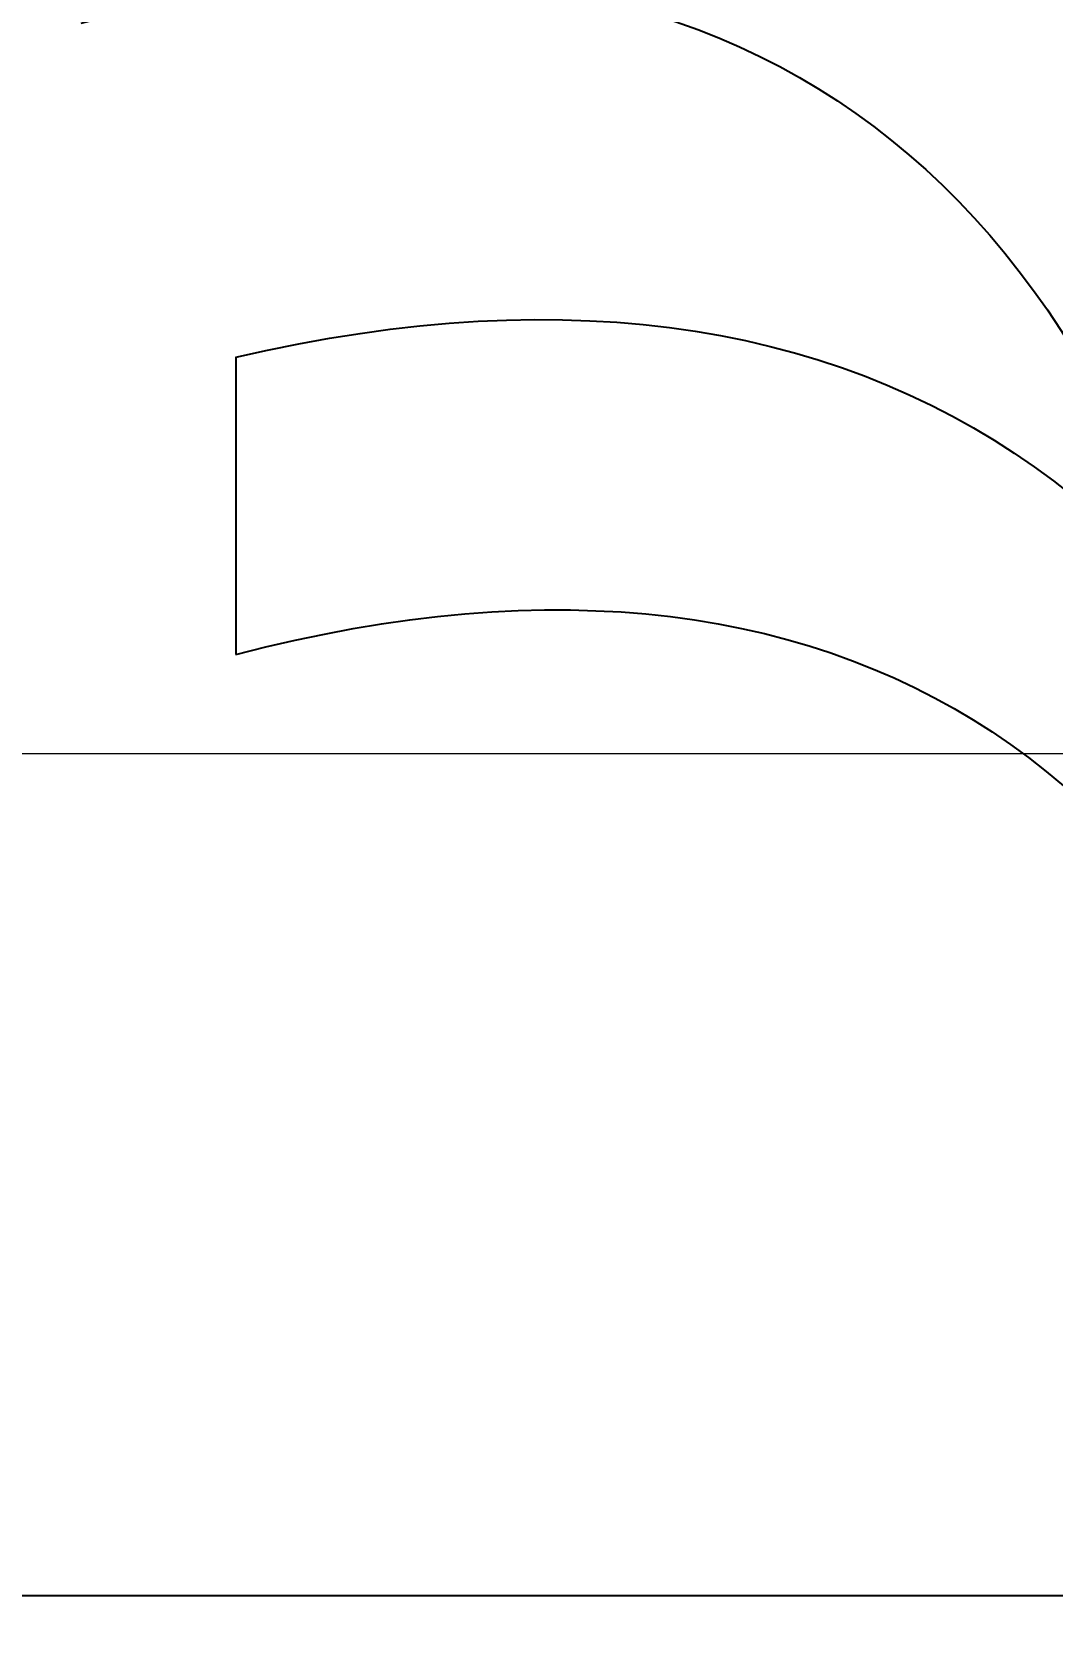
# Model space of a CAD drawing. Header units: millimetres. Extents: x -512 to 1189, y -10 to 841.
# Drawn here: x 7.063 to 7.971, y 18.963 to 20.392 of the extents above; entities that cross this region are included whole.
import ezdxf
from ezdxf.enums import TextEntityAlignment as Align

# ---------------------------------------------------------------- set-up
doc = ezdxf.new("R2010")
doc.units = ezdxf.units.MM
for name, color, linetype, lineweight in [('FRAME', 7, 'Continuous', 25), ('FRAME TEXT (THICK)', 7, 'Continuous', 35), ('gen - FRAME', 7, 'Continuous', 9), ('gen - FRAME TEXT', 7, 'Continuous', 25), ('gen - FRAME TEXT (THICK)', 7, 'Continuous', 25), ('gen - FRAME TEXT (THIN)', 7, 'Continuous', 9), ('PTEXT', 1, 'Continuous', 25)]:
    doc.layers.add(name, color=color, linetype=linetype, lineweight=lineweight)
doc.layers.add('PS', color=3, linetype='Continuous')
doc.styles.add('AWE FONT', font='awe-font.shx', dxfattribs={"width": 0.8})
doc.styles.add('ROMANS', font='ROMANS.shx', dxfattribs={"height": 3.5})

# ---------------------------------------------------------------- blocks, each defined once
blk = doc.blocks.new('SB-A0_990-5.2(block)')
at = {"layer": 'FRAME'}
blk.add_line((7.2442, 20.1029), (7.2442, 19.8382), dxfattribs=at)
at = {"layer": 'FRAME', "extrusion": (0, 0, -1)}
for centre, major_axis, ratio, start_param, end_param in [((5.5192, 15.9144), (2.3812, 4.1244), 0.377953, 5.94315, 7.466398), ((5.6166, 15.8582), (2.2687, 3.9296), 0.371901, 5.932018, 7.446069)]:
    blk.add_ellipse(centre, major_axis=major_axis, ratio=ratio, start_param=start_param, end_param=end_param, dxfattribs=at)
at = {"layer": 'FRAME', "style": 'ROMANS', "width": 0.8, "flags": 8}
for tag, p in [('SHEET NUMBER 1', (96.8298, 809.4767)), ('NUMBER OF SHEETS 1', (96.9163, 805.1023)), ('SHEET NUMBER 2', (1166.6506, 15.8147)), ('NUMBER OF SHEETS 2', (1166.6506, 10.4814))]:
    blk.add_attdef(tag, p, '', height=3.5, dxfattribs=at)
at = {"layer": 'FRAME', "style": 'AWE FONT', "width": 0.8}
for tag, p in [('USED ON 01 - PREFIX', (27.6439, 781.9769)), ('USED ON 01 - DRG NUMBER', (28.2535, 775.8987)), ('USED ON 02 - PREFIX', (27.6439, 766.9769)), ('USED ON 02 - DRG NUMBER', (28.2535, 760.8987)), ('USED ON 03 - PREFIX', (27.6439, 751.9769)), ('USED ON 03 - DRG NUMBER', (28.2535, 745.8987)), ('USED ON 04 - PREFIX', (27.6439, 736.9769)), ('USED ON 04 - DRG NUMBER', (28.2535, 730.8987)), ('USED ON 05 - PREFIX', (27.6439, 721.9769)), ('USED ON 05 - DRG NUMBER', (28.2535, 715.8987)), ('USED ON 06 - PREFIX', (27.6439, 706.9769)), ('USED ON 06 - DRG NUMBER', (28.2535, 700.8987)), ('USED ON 07 - PREFIX', (27.6439, 691.9769)), ('USED ON 07 - DRG NUMBER', (28.2535, 685.8987)), ('USED ON 08 - PREFIX', (27.6439, 676.9769)), ('USED ON 08 - DRG NUMBER', (28.2535, 670.8987)), ('USED ON 09 - PREFIX', (27.6439, 661.9769)), ('USED ON 09 - DRG NUMBER', (28.2535, 655.8987)), ('USED ON 10 - PREFIX', (28.9773, 646.9769)), ('USED ON 10 - DRG NUMBER', (29.5869, 640.8987)), ('USED ON 11 - PREFIX', (28.9773, 631.9769)), ('USED ON 11 - DRG NUMBER', (29.5869, 625.8987)), ('USED ON 12 - PREFIX', (28.9773, 616.9769)), ('USED ON 12 - DRG NUMBER', (29.5869, 610.8987)), ('USED ON 13 - PREFIX', (28.9773, 601.9769)), ('USED ON 13 - DRG NUMBER', (29.5869, 595.8987)), ('USED ON 14 - PREFIX', (27.6439, 586.9769)), ('USED ON 14 - DRG NUMBER', (28.2535, 580.8987)), ('USED ON 15 - PREFIX', (27.6439, 571.9769)), ('USED ON 15 - DRG NUMBER', (28.2535, 565.8987)), ('USED ON 16 - PREFIX', (28.9773, 556.9769)), ('USED ON 16 - DRG NUMBER', (29.5869, 550.8987)), ('USED ON 17 - PREFIX', (28.9773, 541.9769)), ('USED ON 17 - DRG NUMBER', (29.5869, 535.8987)), ('USED ON 18 - PREFIX', (28.9773, 526.9769)), ('USED ON 18 - DRG NUMBER', (29.5869, 520.8987)), ('USED ON 19 - PREFIX', (28.9773, 511.9769)), ('USED ON 19 - DRG NUMBER', (29.5869, 505.8987)), ('USED ON 20 - PREFIX', (28.9773, 496.9769)), ('USED ON 20 - DRG NUMBER', (29.5869, 490.8987)), ('USED ON 21 - PREFIX', (28.9773, 481.9769)), ('USED ON 21 - DRG NUMBER', (29.5869, 475.8987)), ('USED ON 22 - PREFIX', (28.9773, 466.9769)), ('USED ON 22 - DRG NUMBER', (29.5869, 460.8987)), ('USED ON 23 - PREFIX', (28.9773, 451.9769)), ('USED ON 23 - DRG NUMBER', (29.5869, 445.8987)), ('USED ON 24 - PREFIX', (30.3773, 436.9769)), ('USED ON 24 - DRG NUMBER', (30.9869, 430.8987)), ('USED ON 25 - PREFIX', (30.3773, 421.9769)), ('USED ON 25 - DRG NUMBER', (30.9869, 415.8987)), ('USED ON 26 - PREFIX', (30.3773, 406.9769)), ('USED ON 26 - DRG NUMBER', (30.9869, 400.8987)), ('USED ON 27 - PREFIX', (30.3773, 391.9769)), ('USED ON 27 - DRG NUMBER', (30.9869, 385.8987)), ('USED ON 28 - PREFIX', (30.3773, 376.9769)), ('USED ON 28 - DRG NUMBER', (30.9869, 370.8987)), ('USED ON 29 - PREFIX', (30.3773, 361.9769)), ('USED ON 29 - DRG NUMBER', (30.9869, 355.8987)), ('USED ON 30 - PREFIX', (30.3773, 346.9769)), ('USED ON 30 - DRG NUMBER', (30.9869, 340.8987)), ('USED ON 31 - PREFIX', (30.3773, 331.9769)), ('USED ON 31 - DRG NUMBER', (30.9869, 325.8987)), ('USED ON 32 - PREFIX', (30.3773, 316.9769)), ('USED ON 32 - DRG NUMBER', (30.9869, 310.8987))]:
    blk.add_attdef(tag, text='', height=3.5, dxfattribs=at).set_placement(p, align=Align.CENTER)
at = {"layer": 'FRAME', "style": 'ROMANS', "flags": 8}
blk.add_attdef('COPYRIGHT YEAR', (16.5, 239.1218), '', height=2.5, rotation=90, dxfattribs=at)
at = {"layer": 'FRAME', "style": 'ROMANS', "width": 0.8, "flags": 8}
blk.add_attdef('DRAWING OFFICE REF', text='', height=3.5, rotation=90, dxfattribs=at).set_placement((36.2766, 151.9795), align=Align.CENTER)
for tag, p in [('TEMPORY CAD REF', (7.4352, 88.8489)), ('CERTIFIED', (18.258, 38.5336)), ('CHECKED', (29.5206, 38.5305)), ('DRAWN', (40.498, 38.5295))]:
    blk.add_attdef(tag, p, '', height=3.5, rotation=90, dxfattribs=at)
at = {"layer": 'FRAME', "style": 'ROMANS', "flags": 8}
blk.add_attdef('DRAWING OFFICE ID', (22.9751, 119.1973), '', height=3.5, dxfattribs=at)
for tag, p in [('DRAWING OFFICE LOCATION', (27.0386, 113.0339)), ('ESTABLISHMENT (A OR B)', (31.6167, 106.3635))]:
    blk.add_attdef(tag, text='', height=3.5, dxfattribs=at).set_placement(p, align=Align.CENTER)
at = {"layer": 'FRAME', "flags": 8}
for tag, style, width, p in [('ISSUE 7', 'ROMANS', 0.7, (746.5869, 62.2317)), ('CHANGE NO 7', 'ROMANS', 0.7, (703.5472, 62.1246)), ('DATE 7', 'ROMANS', 0.7, (765.0237, 62.1246)), ('SUB-CONTRACTOR', 'ROMANS', 0.8, (970.7591, 56.6008)), ('ISSUE 6', 'ROMANS', 0.7, (746.5869, 54.8067)), ('CHANGE NO 6', 'ROMANS', 0.7, (703.5472, 54.6996)), ('DATE 6', 'ROMANS', 0.7, (765.0237, 54.6996)), ('MATERIAL', 'ROMANS', 0.8, (819.0145, 49.8087)), ('TOLERANCE', 'AWE FONT', 0.8, (887.2483, 49.6689)), ('ISSUE 5', 'ROMANS', 0.7, (746.5869, 47.3817)), ('CHANGE NO 5', 'ROMANS', 0.7, (703.5472, 47.2746)), ('DATE 5', 'ROMANS', 0.7, (765.0237, 47.2746)), ('RESPONSIBLE AUTHORITY', 'ROMANS', 0.8, (970.7591, 41.8508)), ('ISSUE 4', 'ROMANS', 0.7, (746.5869, 39.9568)), ('CHANGE NO 4', 'ROMANS', 0.7, (703.5472, 39.8496)), ('DATE 4', 'ROMANS', 0.7, (765.0237, 39.8496)), ('ISSUE 3', 'ROMANS', 0.7, (746.5869, 32.5318)), ('CHANGE NO 3', 'ROMANS', 0.7, (703.5472, 32.4246)), ('DATE 3', 'ROMANS', 0.7, (765.0237, 32.4246)), ('DIMS IN', 'ROMANS', 0.8, (873.5258, 26.1731)), ('SCALE', 'ROMANS', 0.8, (908.9153, 26.1632)), ('ISSUE 2', 'ROMANS', 0.7, (746.5869, 25.1068)), ('CHANGE NO 2', 'ROMANS', 0.7, (703.5472, 24.9996)), ('DATE 2', 'ROMANS', 0.7, (765.0237, 24.9996)), ('PROTECTIVE FINISH', 'ROMANS', 0.8, (818.5018, 20.7147)), ('ISSUE 1', 'ROMANS', 0.7, (746.5869, 17.6818)), ('CHANGE NO 1', 'ROMANS', 0.7, (703.5472, 17.5746)), ('DATE 1', 'ROMANS', 0.7, (765.0237, 17.5746)), ('SURFACE TEXTURE', 'ROMANS', 0.8, (892.7971, 11.4858))]:
    blk.add_attdef(tag, text='', height=3.5, dxfattribs=dict(at, style=style, width=width)).set_placement(p, align=Align.CENTER)
at = {"layer": 'FRAME', "style": 'ROMANS', "width": 0.7, "flags": 8}
blk.add_attdef('CAD REF', text='', height=3.5, dxfattribs=at).set_placement((1173.7024, 60.3418), align=Align.RIGHT)
at = {"layer": 'FRAME TEXT (THICK)', "style": 'ROMANS', "width": 0.8, "flags": 8}
for tag, p in [('PROTECTIVE MARKING 1', (71.8369, 818.1855)), ('DRAWING NUMBER 1', (56.8706, 806.2133)), ('TITLE 1', (1127.6971, 42.9427)), ('TITLE 2', (1128.4101, 38.9427)), ('TITLE 3', (1128.4101, 35.4427)), ('PROTECTIVE MARKING 2', (1139.8556, 23.9074)), ('DRAWING NUMBER 2', (1126.2993, 12.124))]:
    blk.add_attdef(tag, text='', height=5, dxfattribs=at).set_placement(p, align=Align.CENTER)
at = {"layer": 'FRAME TEXT (THICK)', "style": 'ROMANS', "width": 0.7, "flags": 8}
for tag, p in [('SERVICE CODE(S) 1', (1030.0731, 64.2483)), ('BUILDING(S) COVERED 1', (1065.1211, 64.2483)), ('SERVICE CODE(S) 2', (1030.4231, 56.8618)), ('BUILDING(S) COVERED 2', (1065.4711, 56.8618)), ('SERVICE CODE(S) 3', (1030.4231, 49.4752)), ('BUILDING(S) COVERED 3', (1065.4711, 49.4752)), ('SERVICE CODE(S) 4', (1030.4814, 42.0886)), ('BUILDING(S) COVERED 4', (1065.5294, 42.0886)), ('SERVICE CODE(S) 5', (1030.4231, 34.702)), ('BUILDING(S) COVERED 5', (1065.4711, 34.702)), ('SERVICE CODE(S) 6', (1030.4231, 27.3154)), ('BUILDING(S) COVERED 6', (1065.4711, 27.3154)), ('SERVICE CODE(S) 7', (1030.4231, 19.9288)), ('BUILDING(S) COVERED 7', (1065.4711, 19.9288)), ('SERVICE CODE(S) 8', (1030.4231, 12.5423)), ('BUILDING(S) COVERED 8', (1065.4711, 12.5423))]:
    blk.add_attdef(tag, text='', height=3.5, dxfattribs=at).set_placement(p, align=Align.MIDDLE_CENTER)
blk = doc.blocks.new('SB-A1_991-5.2(block)')
at = {"layer": 'FRAME', "extrusion": (0, 0, -1)}
for centre, major_axis, ratio, start_param, end_param in [((5.3815, 16.4762), (2.3812, 4.1244), 0.377953, 5.94315, 7.466398), ((5.4789, 16.42), (2.2687, 3.9296), 0.371901, 5.932018, 7.446069)]:
    blk.add_ellipse(centre, major_axis=major_axis, ratio=ratio, start_param=start_param, end_param=end_param, dxfattribs=at)
at = {"layer": 'FRAME', "style": 'ROMANS', "width": 0.8, "flags": 8}
for tag, p in [('SHEET NUMBER 1', (93.4487, 565.5147)), ('NUMBER OF SHEETS 1', (93.2046, 560.6001)), ('SHEET NUMBER 2', (817.6061, 16.9757)), ('NUMBER OF SHEETS 2', (817.6061, 10.9591))]:
    blk.add_attdef(tag, p, '', height=3.5, dxfattribs=at)
at = {"layer": 'FRAME', "style": 'AWE FONT', "width": 0.8}
for tag, p in [('USED ON 01 - PREFIX', (24.1564, 539.7104)), ('USED ON 01 - DRG NUMBER', (24.766, 533.6321)), ('USED ON 02 - PREFIX', (24.1564, 524.7104)), ('USED ON 02 - DRG NUMBER', (24.766, 518.6321)), ('USED ON 03 - PREFIX', (24.1564, 509.7104)), ('USED ON 03 - DRG NUMBER', (24.766, 503.6321)), ('USED ON 04 - PREFIX', (24.1564, 494.7104)), ('USED ON 04 - DRG NUMBER', (24.766, 488.6321)), ('USED ON 05 - PREFIX', (24.1564, 479.7104)), ('USED ON 05 - DRG NUMBER', (24.766, 473.6321)), ('USED ON 06 - PREFIX', (24.1564, 464.7104)), ('USED ON 06 - DRG NUMBER', (24.766, 458.6321)), ('USED ON 07 - PREFIX', (24.1564, 449.7104)), ('USED ON 07 - DRG NUMBER', (24.766, 443.6321)), ('USED ON 08 - PREFIX', (24.1564, 434.7104)), ('USED ON 08 - DRG NUMBER', (24.766, 428.6321)), ('USED ON 09 - PREFIX', (24.1564, 419.7104)), ('USED ON 09 - DRG NUMBER', (24.766, 413.6321)), ('USED ON 10 - PREFIX', (25.4897, 404.7104)), ('USED ON 10 - DRG NUMBER', (26.0993, 398.6321)), ('USED ON 11 - PREFIX', (25.4897, 389.7104)), ('USED ON 11 - DRG NUMBER', (26.0993, 383.6321)), ('USED ON 12 - PREFIX', (25.4897, 374.7104)), ('USED ON 12 - DRG NUMBER', (26.0993, 368.6321)), ('USED ON 13 - PREFIX', (25.4897, 359.7104)), ('USED ON 13 - DRG NUMBER', (26.0993, 353.6321)), ('USED ON 14 - PREFIX', (24.1564, 344.7104)), ('USED ON 14 - DRG NUMBER', (24.766, 338.6321)), ('USED ON 15 - PREFIX', (24.1564, 329.7104)), ('USED ON 15 - DRG NUMBER', (24.766, 323.6321)), ('USED ON 16 - PREFIX', (25.4897, 314.7104)), ('USED ON 16 - DRG NUMBER', (26.0993, 308.6321)), ('USED ON 17 - PREFIX', (25.4897, 299.7104)), ('USED ON 17 - DRG NUMBER', (26.0993, 293.6321)), ('USED ON 18 - PREFIX', (25.4897, 284.7104)), ('USED ON 18 - DRG NUMBER', (26.0993, 278.6321))]:
    blk.add_attdef(tag, text='', height=3.5, dxfattribs=at).set_placement(p, align=Align.CENTER)
at = {"layer": 'FRAME', "style": 'ROMANS', "flags": 8}
blk.add_attdef('COPYRIGHT YEAR', (14.7745, 220.3955), '', height=2.5, rotation=90, dxfattribs=at)
at = {"layer": 'FRAME', "style": 'ROMANS', "width": 0.8, "flags": 8}
blk.add_attdef('DRAWING OFFICE REF', text='', height=3.5, rotation=90, dxfattribs=at).set_placement((31.7479, 138.0085), align=Align.CENTER)
for tag, p, height in [('TEMPORY CAD REF', (7.221, 91.0393), 3), ('CERTIFIED', (17.0564, 35.2959), 3.5), ('CHECKED', (26.6381, 35.2928), 3.5), ('DRAWN', (35.6944, 35.2918), 3.5)]:
    blk.add_attdef(tag, p, '', height=height, rotation=90, dxfattribs=at)
at = {"layer": 'FRAME', "style": 'ROMANS', "flags": 8}
blk.add_attdef('DRAWING OFFICE ID', (25.1176, 108.1012), '', height=3.5, dxfattribs=at)
for tag, p in [('DRAWING OFFICE LOCATION', (24.1561, 100.9105)), ('ESTABLISHMENT (A OR B)', (28.7342, 94.0007))]:
    blk.add_attdef(tag, text='', height=3.5, dxfattribs=at).set_placement(p, align=Align.CENTER)
at = {"layer": 'FRAME', "flags": 8}
for tag, style, width, p in [('ISSUE 7', 'ROMANS', 0.8, (421.5527, 62.8255)), ('CHANGE NO 7', 'ROMANS', 0.7, (378.3725, 62.7184)), ('DATE 7', 'ROMANS', 0.7, (440.5747, 62.7184)), ('SUB-CONTRACTOR', 'ROMANS', 0.8, (627.4327, 57.1914)), ('ISSUE 6', 'ROMANS', 0.8, (421.6955, 55.2529)), ('CHANGE NO 6', 'ROMANS', 0.7, (378.5153, 55.1457)), ('DATE 6', 'ROMANS', 0.7, (440.7175, 55.1457)), ('MATERIAL', 'ROMANS', 0.8, (484.4311, 50.3856)), ('TOLERANCE', 'AWE FONT', 0.8, (550.525, 50.2459)), ('ISSUE 5', 'ROMANS', 0.8, (421.9811, 47.9655)), ('CHANGE NO 5', 'ROMANS', 0.7, (378.8009, 47.8584)), ('DATE 5', 'ROMANS', 0.7, (441.0031, 47.8584)), ('RESPONSIBLE AUTHORITY', 'ROMANS', 0.8, (627.4327, 43.5164)), ('ISSUE 4', 'ROMANS', 0.8, (422.1239, 40.6722)), ('CHANGE NO 4', 'ROMANS', 0.7, (378.9436, 40.565)), ('DATE 4', 'ROMANS', 0.7, (441.1459, 40.565)), ('ISSUE 3', 'ROMANS', 0.8, (421.5527, 32.9649)), ('CHANGE NO 3', 'ROMANS', 0.7, (378.3725, 32.8577)), ('DATE 3', 'ROMANS', 0.7, (440.5747, 32.8577)), ('SCALE', 'ROMANS', 0.8, (565.8982, 27.7118)), ('DIMS IN', 'ROMANS', 0.8, (532.4224, 27.5919)), ('ISSUE 2', 'ROMANS', 0.8, (421.5527, 25.8202)), ('CHANGE NO 2', 'ROMANS', 0.7, (378.3725, 25.7131)), ('DATE 2', 'ROMANS', 0.7, (440.5747, 25.7131)), ('PROTECTIVE FINISH', 'ROMANS', 0.8, (487.1905, 21.723)), ('ISSUE 1', 'ROMANS', 0.8, (421.0627, 18.2273)), ('CHANGE NO 1', 'ROMANS', 0.7, (378.3725, 17.9977)), ('DATE 1', 'ROMANS', 0.7, (440.5747, 17.9977)), ('SURFACE TEXTURE', 'ROMANS', 0.8, (551.8763, 12.0361))]:
    blk.add_attdef(tag, text='', height=3.5, dxfattribs=dict(at, style=style, width=width)).set_placement(p, align=Align.CENTER)
at = {"layer": 'FRAME', "style": 'ROMANS', "width": 0.65, "flags": 8}
blk.add_attdef('CAD REF', text='', height=3.5, dxfattribs=at).set_placement((823.8051, 60.7078), align=Align.RIGHT)
at = {"layer": 'FRAME TEXT (THICK)', "style": 'ROMANS', "flags": 8}
for tag, width, p in [('PROTECTIVE MARKING 1', 0.75, (70.5282, 574.0164)), ('DRAWING NUMBER 1', 0.8, (55.4938, 561.9527)), ('TITLE 1', 0.7, (779.8904, 43.6582)), ('TITLE 2', 0.7, (780.6377, 40.7182)), ('TITLE 3', 0.7, (780.6377, 36.3449)), ('PROTECTIVE MARKING 2', 0.8, (791.2758, 24.8562)), ('DRAWING NUMBER 2', 0.8, (777.7844, 12.7261))]:
    blk.add_attdef(tag, text='', height=5, dxfattribs=dict(at, width=width)).set_placement(p, align=Align.CENTER)
at = {"layer": 'FRAME TEXT (THICK)', "style": 'ROMANS', "width": 0.65, "flags": 8}
for tag, p in [('SERVICE CODE(S) 1', (686.5353, 64.515)), ('BUILDING(S) COVERED 1', (720.2851, 64.515)), ('SERVICE CODE(S) 2', (686.8853, 57.14)), ('BUILDING(S) COVERED 2', (720.6351, 57.14)), ('SERVICE CODE(S) 3', (686.8853, 49.765)), ('BUILDING(S) COVERED 3', (720.6351, 49.765)), ('SERVICE CODE(S) 4', (686.9437, 42.39)), ('BUILDING(S) COVERED 4', (720.6934, 42.39)), ('SERVICE CODE(S) 5', (686.8853, 35.015)), ('BUILDING(S) COVERED 5', (720.6351, 35.015)), ('SERVICE CODE(S) 6', (686.8853, 27.64)), ('BUILDING(S) COVERED 6', (720.6351, 27.64)), ('SERVICE CODE(S) 7', (686.8853, 20.265)), ('BUILDING(S) COVERED 7', (720.6351, 20.265)), ('SERVICE CODE(S) 8', (686.8853, 12.89)), ('BUILDING(S) COVERED 8', (720.6351, 12.89))]:
    blk.add_attdef(tag, text='', height=3.5, dxfattribs=at).set_placement(p, align=Align.MIDDLE_CENTER)
blk = doc.blocks.new('SB-A2_992-5.2(block)')
at = {"layer": 'FRAME', "linetype": 'Continuous', "extrusion": (0, 0, -1)}
for centre, major_axis, ratio, start_param, end_param in [((4.2855, 16.0431), (2.1431, 3.712), 0.377953, -0.340035, 1.183212), ((4.3732, 15.9925), (2.0419, 3.5366), 0.371901, -0.351168, 1.162884)]:
    blk.add_ellipse(centre, major_axis=major_axis, ratio=ratio, start_param=start_param, end_param=end_param, dxfattribs=at)
at = {"layer": 'FRAME', "style": 'ROMANS', "flags": 8}
for tag, p in [('SHEET NUMBER 1', (92.3379, 396.4545)), ('NUMBER OF SHEETS 1', (92.3379, 389.9545)), ('DRAWING OFFICE ID', (51.0781, 23.8254))]:
    blk.add_attdef(tag, p, '', height=3.5, dxfattribs=at)
at = {"layer": 'FRAME', "style": 'AWE FONT', "width": 0.8}
for tag, p in [('USED ON 01 - PREFIX', (22.4947, 375.0021)), ('USED ON 01 - DRG NUMBER', (23.1043, 369.9758)), ('USED ON 02 - PREFIX', (22.4947, 362.0021)), ('USED ON 02 - DRG NUMBER', (23.1043, 356.9758)), ('USED ON 03 - PREFIX', (22.4947, 349.0021)), ('USED ON 03 - DRG NUMBER', (23.1043, 343.9758)), ('USED ON 04 - PREFIX', (22.4947, 336.0021)), ('USED ON 04 - DRG NUMBER', (23.1043, 330.9758)), ('USED ON 05 - PREFIX', (22.4947, 323.0021)), ('USED ON 05 - DRG NUMBER', (23.1043, 317.9758)), ('USED ON 06 - PREFIX', (22.4947, 310.0021)), ('USED ON 06 - DRG NUMBER', (23.1043, 304.9758)), ('USED ON 07 - PREFIX', (22.4947, 297.0021)), ('USED ON 07 - DRG NUMBER', (23.1043, 291.9758)), ('USED ON 08 - PREFIX', (22.4947, 284.0021)), ('USED ON 08 - DRG NUMBER', (23.1043, 278.9758)), ('USED ON 09 - PREFIX', (22.4947, 271.0021)), ('USED ON 09 - DRG NUMBER', (23.1043, 265.9758)), ('USED ON 10 - PREFIX', (23.828, 258.0021)), ('USED ON 10 - DRG NUMBER', (24.4376, 252.9758)), ('USED ON 11 - PREFIX', (23.828, 245.0021)), ('USED ON 11 - DRG NUMBER', (24.4376, 239.9758)), ('USED ON 12 - PREFIX', (23.828, 232.0021)), ('USED ON 12 - DRG NUMBER', (24.4376, 226.9758)), ('USED ON 13 - PREFIX', (23.828, 219.0021)), ('USED ON 13 - DRG NUMBER', (24.4376, 213.9758))]:
    blk.add_attdef(tag, text='', height=3.5, dxfattribs=at).set_placement(p, align=Align.CENTER)
at = {"layer": 'FRAME', "style": 'ROMANS', "flags": 8}
blk.add_attdef('COPYRIGHT YEAR', (12.9582, 146.6107), '', height=2, rotation=90, dxfattribs=at)
at = {"layer": 'FRAME', "style": 'ROMANS', "width": 0.8, "flags": 8}
for tag, p, height in [('TEMPORY CAD REF', (6.5483, 99.781), 3), ('CERTIFIED', (15.4708, 37.6697), 3.5), ('CHECKED', (23.7112, 37.6666), 3.5), ('DRAWN', (32.0453, 37.6655), 3.5)]:
    blk.add_attdef(tag, p, '', height=height, rotation=90, dxfattribs=at)
at = {"layer": 'FRAME', "style": 'ROMANS', "flags": 8}
for tag, width, p in [('CHANGE NO 7', 0.7, (106.1094, 59.9652)), ('ISSUE 7', 0.8, (160.1021, 59.8652)), ('DATE 7', 0.6, (180.4085, 59.7581)), ('SUB-CONTRACTOR', 0.8, (385.4478, 53.6057)), ('CHANGE NO 6', 0.7, (106.1094, 52.9652)), ('ISSUE 6', 0.8, (160.1021, 52.8652)), ('DATE 6', 0.6, (180.4085, 52.7581)), ('TOLERANCE', 0.8, (300.7646, 49.4297)), ('MATERIAL', 0.8, (228.0324, 48.2392)), ('DRAWING OFFICE REF', 0.8, (49.8922, 46.3357)), ('CHANGE NO 5', 0.7, (106.1094, 45.9652)), ('ISSUE 5', 0.8, (160.1021, 45.8652)), ('DATE 5', 0.6, (180.4085, 45.7581)), ('RESPONSIBLE AUTHORITY', 0.8, (385.4478, 40.6057)), ('CHANGE NO 4', 0.7, (106.1094, 38.9652)), ('ISSUE 4', 0.8, (160.1021, 38.8652)), ('DATE 4', 0.6, (180.4085, 38.7581)), ('CHANGE NO 3', 0.7, (106.1094, 31.9652)), ('ISSUE 3', 0.8, (160.1021, 31.8652)), ('DATE 3', 0.6, (180.4085, 31.7581)), ('SCALE', 0.8, (325.4229, 27.3481)), ('DIMS IN', 0.8, (282.5967, 26.9969)), ('CHANGE NO 2', 0.7, (106.1094, 24.9652)), ('ISSUE 2', 0.8, (160.1021, 24.8652)), ('DATE 2', 0.6, (180.4085, 24.7581)), ('PROTECTIVE FINISH', 0.8, (231.7793, 19.4599)), ('CHANGE NO 1', 0.7, (105.4804, 17.9652)), ('ISSUE 1', 0.8, (159.4731, 17.8652)), ('DATE 1', 0.6, (179.7794, 17.7581)), ('SURFACE TEXTURE', 0.8, (313.4422, 11.6634))]:
    blk.add_attdef(tag, text='', height=3.5, dxfattribs=dict(at, width=width)).set_placement(p, align=Align.CENTER)
at = {"layer": 'FRAME', "style": 'ROMANS', "width": 0.65, "flags": 8}
blk.add_attdef('CAD REF', text='', height=3.5, dxfattribs=at).set_placement((584.3365, 57.3106), align=Align.RIGHT)
at = {"layer": 'FRAME', "style": 'ROMANS', "flags": 8}
for tag, p in [('DRAWING OFFICE LOCATION', (46.663, 17.8782)), ('ESTABLISHMENT (A OR B)', (54.4571, 12.4965))]:
    blk.add_attdef(tag, text='', height=3.5, dxfattribs=at).set_placement(p, align=Align.CENTER)
at = {"layer": 'FRAME', "style": 'ROMANS', "width": 0.8, "flags": 8}
for tag, p in [('SHEET NUMBER 2', (578.7572, 16.1809)), ('NUMBER OF SHEETS 2', (578.8985, 10.8694))]:
    blk.add_attdef(tag, p, '', height=3.5, dxfattribs=at)
at = {"layer": 'FRAME TEXT (THICK)', "style": 'ROMANS', "flags": 8}
for tag, height, width, p in [('PROTECTIVE MARKING 1', 5, 0.75, (67.7532, 406.3007)), ('SERVICE CODE(S) 1', 3.5, 0.8, (441.5993, 61.4807)), ('BUILDING(S) COVERED 1', 3.5, 0.7, (481.8959, 61.4807)), ('SERVICE CODE(S) 2', 3.5, 0.8, (441.9993, 54.4807)), ('BUILDING(S) COVERED 2', 3.5, 0.7, (482.2459, 54.4807)), ('SERVICE CODE(S) 3', 3.5, 0.8, (441.9993, 47.4807)), ('BUILDING(S) COVERED 3', 3.5, 0.7, (482.2459, 47.4807)), ('SERVICE CODE(S) 4', 3.5, 0.8, (442.066, 40.4807)), ('BUILDING(S) COVERED 4', 3.5, 0.7, (482.3042, 40.4807)), ('SERVICE CODE(S) 5', 3.5, 0.8, (441.9993, 33.4807)), ('BUILDING(S) COVERED 5', 3.5, 0.7, (482.2459, 33.4807)), ('SERVICE CODE(S) 6', 3.5, 0.8, (441.9993, 26.4807)), ('BUILDING(S) COVERED 6', 3.5, 0.7, (481.8959, 26.4807)), ('SERVICE CODE(S) 7', 3.5, 0.8, (441.9993, 19.4807)), ('BUILDING(S) COVERED 7', 3.5, 0.7, (482.2459, 19.4807)), ('SERVICE CODE(S) 8', 3.5, 0.8, (441.9993, 12.4807)), ('BUILDING(S) COVERED 8', 3.5, 0.7, (482.2459, 12.4807))]:
    blk.add_attdef(tag, text='', height=height, dxfattribs=dict(at, width=width)).set_placement(p, align=Align.MIDDLE_CENTER)
for tag, width, p in [('DRAWING NUMBER 1', 0.8, (53.1331, 391.8839)), ('TITLE 1', 0.7, (542.8656, 41.5784)), ('TITLE 2', 0.7, (543.5857, 37.5784)), ('TITLE 3', 0.7, (543.5857, 34.4033)), ('PROTECTIVE MARKING 2', 0.75, (556.0306, 24.7049)), ('DRAWING NUMBER 2', 0.8, (542.8931, 12.8479))]:
    blk.add_attdef(tag, text='', height=5, dxfattribs=dict(at, width=width)).set_placement(p, align=Align.CENTER)
blk = doc.blocks.new('Border A4')
at = {"layer": 'PS', "color": 3, "linetype": 'Continuous'}
blk.add_line((62.5, 19), (32.5, 19), dxfattribs=at)
at = {"layer": 'PTEXT', "color": 141, "style": 'ROMANS', "width": 0.8, "flags": 8}
for tag, p in [('U/L_CLASS', (77.5, 275)), ('L/R_CLASS', (152.5, 35))]:
    blk.add_attdef(tag, text='', height=5, dxfattribs=at).set_placement(p, align=Align.CENTER)
at = {"layer": 'PTEXT', "color": 7, "style": 'ROMANS', "width": 0.8, "flags": 8}
blk.add_attdef('COPY_DATE', (36, 178), '', height=2.5, rotation=90, dxfattribs=at)
at = {"layer": 'PTEXT', "color": 7, "style": 'ROMANS', "flags": 8}
for tag, p, width in [('DO_NO', (40.2806, 109.2653), 0.8), ('CHANGE_NO9', (35, 59.2501), 0.8), ('DATE9', (80, 59.2501), 0.65), ('CHANGE_NO8', (35, 55.0001), 0.8), ('DATE8', (80, 55.0001), 0.65), ('CHANGE_NO7', (35, 50.7501), 0.8), ('DATE7', (80, 50.7501), 0.65), ('CHANGE_NO6', (35, 46.5001), 0.8), ('DATE6', (80, 46.5001), 0.65), ('CHANGE_NO5', (35, 42.2501), 0.8), ('DATE5', (80, 42.2501), 0.65), ('CHANGE_NO4', (35, 38.0001), 0.8), ('DATE4', (80, 38.0001), 0.65), ('CHANGE_NO3', (35, 33.7501), 0.8), ('DATE3', (80, 33.7501), 0.65), ('CHANGE_NO2', (35, 29.5001), 0.8), ('DATE2', (80, 29.5001), 0.65), ('CHANGE_NO1', (35, 25.2501), 0.8), ('DATE1', (80, 25.2501), 0.65)]:
    blk.add_attdef(tag, p, '', height=2.5, dxfattribs=dict(at, width=width))
at = {"layer": 'PTEXT', "color": 7, "style": 'ROMANS', "width": 0.8, "flags": 8}
for tag, p in [('BLDG', (40.9354, 105.6691)), ('EST', (46.843, 101.5795)), ('DRAWN', (41.9615, 91.7824)), ('DIMS_IN', (214.5021, 85.0413)), ('SCALE', (199.7602, 84.9887)), ('CHECKED', (41.9615, 81.7618)), ('DRG_INV', (205, 72.25)), ('CERTIFIED', (41.9615, 68.5063)), ('ISSUE9', (70, 59.25)), ('ISSUE8', (70, 55)), ('ISSUE7', (70, 50.75)), ('ISSUE6', (70, 46.5)), ('ISSUE5', (70, 42.25)), ('L/R_SHTNO', (218.1191, 40.848)), ('ISSUE4', (70, 38)), ('L/R_NOSHT', (218.75, 35.25)), ('ISSUE3', (70, 33.75)), ('ISSUE2', (70, 29.5)), ('ISSUE1', (70, 25.25))]:
    blk.add_attdef(tag, text='', height=2.5, dxfattribs=at).set_placement(p, align=Align.CENTER)
at = {"layer": 'PTEXT', "color": 3, "style": 'ROMANS', "width": 0.8, "flags": 8}
for tag, p in [('TITLE_1', (142.5, 72.5)), ('TITLE_2', (142.5, 70)), ('TITLE_3', (142.5, 67.5))]:
    blk.add_attdef(tag, text='', height=3.5, dxfattribs=at).set_placement(p, align=Align.CENTER)
at = {"layer": 'PTEXT', "color": 7, "style": 'ROMANS', "width": 0.8, "flags": 8}
for tag, p in [('PATH_NAME', (221.25, 59.25)), ('DRAW_NAME', (221.25, 55.5))]:
    blk.add_attdef(tag, text='', height=2.5, dxfattribs=at).set_placement(p, align=Align.RIGHT)
at = {"layer": 'PTEXT', "color": 141, "style": 'ROMANS', "width": 0.8, "flags": 8}
blk.add_attdef('L/R_HR', (179.8, 25.14), '', height=5, dxfattribs=at)
blk = doc.blocks.new('HR-IL_806-7.1(block)')
at = {"layer": 'gen - FRAME', "linetype": 'Continuous'}
blk.add_line((2.5, 19.75), (67.3812, 19.75), dxfattribs=at)
at = {"layer": 'gen - FRAME TEXT (THICK)', "style": 'ROMANS', "width": 0.8, "flags": 8}
for tag, p in [('PROTECTIVE MARKING 1', (100.0991, 286.8768)), ('TITLE 1', (156.5417, 62.031)), ('TITLE 2', (157, 59)), ('TITLE 3', (157, 55)), ('PROTECTIVE MARKING 2', (132, 22.5)), ('DRAWING NUMBER 1', (128.8706, 12.9779))]:
    blk.add_attdef(tag, text='', height=5, dxfattribs=at).set_placement(p, align=Align.CENTER)
at = {"layer": 'gen - FRAME TEXT (THIN)', "style": 'ROMANS', "width": 0.8, "flags": 8}
blk.add_attdef('COPYRIGHT YEAR', text='', height=2.5, rotation=90, dxfattribs=at).set_placement((6.0762, 164.0332), align=Align.CENTER)
for tag, p in [('DRAWING OFFICE ID', (10.7251, 87.9099)), ('DRAWN', (67.8784, 68.0655)), ('CHECKED', (67.642, 59.413)), ('CERTIFIED', (67.8529, 50.759)), ('TEMPORY CAD REF', (62.9755, 4.5515))]:
    blk.add_attdef(tag, p, '', height=2.5, dxfattribs=at)
for tag, p in [('DRAWING OFFICE LOCATION', (10.9354, 83.1862)), ('ESTABLISHMENT (A OR B)', (16.0911, 78.5797)), ('ISSUE 14', (61.5, 71.75)), ('CHANGE NO 14', (16.478, 71.624)), ('DATE 14', (43.7728, 71.5413)), ('ISSUE 13', (61.5, 67.5)), ('CHANGE NO 13', (16.478, 67.374)), ('DATE 13', (43.7728, 67.2913)), ('ISSUE 12', (61.5, 63.25)), ('CHANGE NO 12', (16.478, 63.124)), ('DATE 12', (43.7728, 63.0413)), ('ISSUE 11', (61.5, 59)), ('CHANGE NO 11', (16.478, 58.874)), ('DATE 11', (43.7728, 58.7913)), ('ISSUE 10', (61.5, 54.75)), ('CHANGE NO 10', (16.478, 54.624)), ('DATE 10', (43.7728, 54.5413)), ('ISSUE 9', (61.5, 50.5)), ('CHANGE NO 9', (16.478, 50.374)), ('DATE 9', (43.7728, 50.2913)), ('ISSUE 8', (61.5, 46.25)), ('CHANGE NO 8', (16.478, 46.124)), ('DATE 8', (43.7728, 46.0413)), ('CONTRACTOR DRG NO', (97.9427, 42.0226)), ('ISSUE 7', (61.5, 42)), ('CHANGE NO 7', (16.478, 41.874)), ('DATE 7', (43.7728, 41.7913)), ('ISSUE 6', (61.5, 37.75)), ('CHANGE NO 6', (16.478, 37.624)), ('DATE 6', (43.7728, 37.5413)), ('RESPONSIBLE AUTHORITY', (97.9427, 33.5227)), ('ISSUE 5', (61.5, 33.5)), ('CHANGE NO 5', (16.478, 33.374)), ('DATE 5', (43.7728, 33.2913)), ('ISSUE 4', (61.5, 29.25)), ('CHANGE NO 4', (16.478, 29.124)), ('DATE 4', (43.7728, 29.0413)), ('ISSUE 3', (61.5, 25)), ('CHANGE NO 3', (16.478, 24.874)), ('DATE 3', (43.7728, 24.7913)), ('ISSUE 2', (61.5, 20.75)), ('CHANGE NO 2', (16.478, 20.624)), ('DATE 2', (43.7728, 20.5413)), ('SHEET NUMBER 1', (190.1807, 17)), ('ISSUE 1', (61.5, 16.5)), ('CHANGE NO 1', (16.478, 16.374)), ('DATE 1', (43.7728, 16.2913)), ('NUMBER OF SHEETS 1', (190.1807, 13))]:
    blk.add_attdef(tag, text='', height=2.5, dxfattribs=at).set_placement(p, align=Align.CENTER)
for tag, p in [('CAD REF (PATH)', (202, 45.5)), ('CAD REF (FILE NAME)', (202, 42))]:
    blk.add_attdef(tag, text='', height=2.5, dxfattribs=at).set_placement(p, align=Align.RIGHT)
blk = doc.blocks.new('SB-A0_990-5 2(block)')
at = {"layer": 'FRAME'}
blk.add_line((7.2442, 20.1029), (7.2442, 19.8382), dxfattribs=at)
at = {"layer": 'FRAME', "extrusion": (0, 0, -1)}
for centre, major_axis, ratio, start_param, end_param in [((5.5192, 15.9144), (2.3812, 4.1244), 0.377953, 5.94315, 7.466398), ((5.6166, 15.8582), (2.2687, 3.9296), 0.371901, 5.932018, 7.446069)]:
    blk.add_ellipse(centre, major_axis=major_axis, ratio=ratio, start_param=start_param, end_param=end_param, dxfattribs=at)
at = {"layer": 'FRAME', "style": 'ROMANS', "width": 0.8, "flags": 8}
for tag, p in [('SHEET NUMBER 1', (96.8298, 809.4767)), ('NUMBER OF SHEETS 1', (96.9163, 805.1023)), ('SHEET NUMBER 2', (1166.6506, 15.8147)), ('NUMBER OF SHEETS 2', (1166.6506, 10.4814))]:
    blk.add_attdef(tag, p, '', height=3.5, dxfattribs=at)
at = {"layer": 'FRAME', "style": 'AWE FONT', "width": 0.8}
for tag, p in [('USED ON 01 - PREFIX', (27.6439, 781.9769)), ('USED ON 01 - DRG NUMBER', (28.2535, 775.8987)), ('USED ON 02 - PREFIX', (27.6439, 766.9769)), ('USED ON 02 - DRG NUMBER', (28.2535, 760.8987)), ('USED ON 03 - PREFIX', (27.6439, 751.9769)), ('USED ON 03 - DRG NUMBER', (28.2535, 745.8987)), ('USED ON 04 - PREFIX', (27.6439, 736.9769)), ('USED ON 04 - DRG NUMBER', (28.2535, 730.8987)), ('USED ON 05 - PREFIX', (27.6439, 721.9769)), ('USED ON 05 - DRG NUMBER', (28.2535, 715.8987)), ('USED ON 06 - PREFIX', (27.6439, 706.9769)), ('USED ON 06 - DRG NUMBER', (28.2535, 700.8987)), ('USED ON 07 - PREFIX', (27.6439, 691.9769)), ('USED ON 07 - DRG NUMBER', (28.2535, 685.8987)), ('USED ON 08 - PREFIX', (27.6439, 676.9769)), ('USED ON 08 - DRG NUMBER', (28.2535, 670.8987)), ('USED ON 09 - PREFIX', (27.6439, 661.9769)), ('USED ON 09 - DRG NUMBER', (28.2535, 655.8987)), ('USED ON 10 - PREFIX', (28.9773, 646.9769)), ('USED ON 10 - DRG NUMBER', (29.5869, 640.8987)), ('USED ON 11 - PREFIX', (28.9773, 631.9769)), ('USED ON 11 - DRG NUMBER', (29.5869, 625.8987)), ('USED ON 12 - PREFIX', (28.9773, 616.9769)), ('USED ON 12 - DRG NUMBER', (29.5869, 610.8987)), ('USED ON 13 - PREFIX', (28.9773, 601.9769)), ('USED ON 13 - DRG NUMBER', (29.5869, 595.8987)), ('USED ON 14 - PREFIX', (27.6439, 586.9769)), ('USED ON 14 - DRG NUMBER', (28.2535, 580.8987)), ('USED ON 15 - PREFIX', (27.6439, 571.9769)), ('USED ON 15 - DRG NUMBER', (28.2535, 565.8987)), ('USED ON 16 - PREFIX', (28.9773, 556.9769)), ('USED ON 16 - DRG NUMBER', (29.5869, 550.8987)), ('USED ON 17 - PREFIX', (28.9773, 541.9769)), ('USED ON 17 - DRG NUMBER', (29.5869, 535.8987)), ('USED ON 18 - PREFIX', (28.9773, 526.9769)), ('USED ON 18 - DRG NUMBER', (29.5869, 520.8987)), ('USED ON 19 - PREFIX', (28.9773, 511.9769)), ('USED ON 19 - DRG NUMBER', (29.5869, 505.8987)), ('USED ON 20 - PREFIX', (28.9773, 496.9769)), ('USED ON 20 - DRG NUMBER', (29.5869, 490.8987)), ('USED ON 21 - PREFIX', (28.9773, 481.9769)), ('USED ON 21 - DRG NUMBER', (29.5869, 475.8987)), ('USED ON 22 - PREFIX', (28.9773, 466.9769)), ('USED ON 22 - DRG NUMBER', (29.5869, 460.8987)), ('USED ON 23 - PREFIX', (28.9773, 451.9769)), ('USED ON 23 - DRG NUMBER', (29.5869, 445.8987)), ('USED ON 24 - PREFIX', (30.3773, 436.9769)), ('USED ON 24 - DRG NUMBER', (30.9869, 430.8987)), ('USED ON 25 - PREFIX', (30.3773, 421.9769)), ('USED ON 25 - DRG NUMBER', (30.9869, 415.8987)), ('USED ON 26 - PREFIX', (30.3773, 406.9769)), ('USED ON 26 - DRG NUMBER', (30.9869, 400.8987)), ('USED ON 27 - PREFIX', (30.3773, 391.9769)), ('USED ON 27 - DRG NUMBER', (30.9869, 385.8987)), ('USED ON 28 - PREFIX', (30.3773, 376.9769)), ('USED ON 28 - DRG NUMBER', (30.9869, 370.8987)), ('USED ON 29 - PREFIX', (30.3773, 361.9769)), ('USED ON 29 - DRG NUMBER', (30.9869, 355.8987)), ('USED ON 30 - PREFIX', (30.3773, 346.9769)), ('USED ON 30 - DRG NUMBER', (30.9869, 340.8987)), ('USED ON 31 - PREFIX', (30.3773, 331.9769)), ('USED ON 31 - DRG NUMBER', (30.9869, 325.8987)), ('USED ON 32 - PREFIX', (30.3773, 316.9769)), ('USED ON 32 - DRG NUMBER', (30.9869, 310.8987))]:
    blk.add_attdef(tag, text='', height=3.5, dxfattribs=at).set_placement(p, align=Align.CENTER)
at = {"layer": 'FRAME', "style": 'ROMANS', "flags": 8}
blk.add_attdef('COPYRIGHT YEAR', (16.5, 239.1218), '', height=2.5, rotation=90, dxfattribs=at)
at = {"layer": 'FRAME', "style": 'ROMANS', "width": 0.8, "flags": 8}
blk.add_attdef('DRAWING OFFICE REF', text='', height=3.5, rotation=90, dxfattribs=at).set_placement((36.2766, 151.9795), align=Align.CENTER)
for tag, p in [('TEMPORY CAD REF', (7.4352, 88.8489)), ('CERTIFIED', (18.258, 38.5336)), ('CHECKED', (29.5206, 38.5305)), ('DRAWN', (40.498, 38.5295))]:
    blk.add_attdef(tag, p, '', height=3.5, rotation=90, dxfattribs=at)
at = {"layer": 'FRAME', "style": 'ROMANS', "flags": 8}
blk.add_attdef('DRAWING OFFICE ID', (22.9751, 119.1973), '', height=3.5, dxfattribs=at)
for tag, p in [('DRAWING OFFICE LOCATION', (27.0386, 113.0339)), ('ESTABLISHMENT (A OR B)', (31.6167, 106.3635))]:
    blk.add_attdef(tag, text='', height=3.5, dxfattribs=at).set_placement(p, align=Align.CENTER)
at = {"layer": 'FRAME', "flags": 8}
for tag, style, width, p in [('ISSUE 7', 'ROMANS', 0.7, (746.5869, 62.2317)), ('CHANGE NO 7', 'ROMANS', 0.7, (703.5472, 62.1246)), ('DATE 7', 'ROMANS', 0.7, (765.0237, 62.1246)), ('SUB-CONTRACTOR', 'ROMANS', 0.8, (970.7591, 56.6008)), ('ISSUE 6', 'ROMANS', 0.7, (746.5869, 54.8067)), ('CHANGE NO 6', 'ROMANS', 0.7, (703.5472, 54.6996)), ('DATE 6', 'ROMANS', 0.7, (765.0237, 54.6996)), ('MATERIAL', 'ROMANS', 0.8, (819.0145, 49.8087)), ('TOLERANCE', 'AWE FONT', 0.8, (887.2483, 49.6689)), ('ISSUE 5', 'ROMANS', 0.7, (746.5869, 47.3817)), ('CHANGE NO 5', 'ROMANS', 0.7, (703.5472, 47.2746)), ('DATE 5', 'ROMANS', 0.7, (765.0237, 47.2746)), ('RESPONSIBLE AUTHORITY', 'ROMANS', 0.8, (970.7591, 41.8508)), ('ISSUE 4', 'ROMANS', 0.7, (746.5869, 39.9568)), ('CHANGE NO 4', 'ROMANS', 0.7, (703.5472, 39.8496)), ('DATE 4', 'ROMANS', 0.7, (765.0237, 39.8496)), ('ISSUE 3', 'ROMANS', 0.7, (746.5869, 32.5318)), ('CHANGE NO 3', 'ROMANS', 0.7, (703.5472, 32.4246)), ('DATE 3', 'ROMANS', 0.7, (765.0237, 32.4246)), ('DIMS IN', 'ROMANS', 0.8, (873.5258, 26.1731)), ('SCALE', 'ROMANS', 0.8, (908.9153, 26.1632)), ('ISSUE 2', 'ROMANS', 0.7, (746.5869, 25.1068)), ('CHANGE NO 2', 'ROMANS', 0.7, (703.5472, 24.9996)), ('DATE 2', 'ROMANS', 0.7, (765.0237, 24.9996)), ('PROTECTIVE FINISH', 'ROMANS', 0.8, (818.5018, 20.7147)), ('ISSUE 1', 'ROMANS', 0.7, (746.5869, 17.6818)), ('CHANGE NO 1', 'ROMANS', 0.7, (703.5472, 17.5746)), ('DATE 1', 'ROMANS', 0.7, (765.0237, 17.5746)), ('SURFACE TEXTURE', 'ROMANS', 0.8, (892.7971, 11.4858))]:
    blk.add_attdef(tag, text='', height=3.5, dxfattribs=dict(at, style=style, width=width)).set_placement(p, align=Align.CENTER)
at = {"layer": 'FRAME', "style": 'ROMANS', "width": 0.7, "flags": 8}
blk.add_attdef('CAD REF', text='', height=3.5, dxfattribs=at).set_placement((1173.7024, 60.3418), align=Align.RIGHT)
at = {"layer": 'FRAME TEXT (THICK)', "style": 'ROMANS', "width": 0.8, "flags": 8}
for tag, p in [('PROTECTIVE MARKING 1', (71.8369, 818.1855)), ('DRAWING NUMBER 1', (56.8706, 806.2133)), ('TITLE 1', (1127.6971, 42.9427)), ('TITLE 2', (1128.4101, 38.9427)), ('TITLE 3', (1128.4101, 35.4427)), ('PROTECTIVE MARKING 2', (1139.8556, 23.9074)), ('DRAWING NUMBER 2', (1126.2993, 12.124))]:
    blk.add_attdef(tag, text='', height=5, dxfattribs=at).set_placement(p, align=Align.CENTER)
at = {"layer": 'FRAME TEXT (THICK)', "style": 'ROMANS', "width": 0.7, "flags": 8}
for tag, p in [('SERVICE CODE(S) 1', (1030.0731, 64.2483)), ('BUILDING(S) COVERED 1', (1065.1211, 64.2483)), ('SERVICE CODE(S) 2', (1030.4231, 56.8618)), ('BUILDING(S) COVERED 2', (1065.4711, 56.8618)), ('SERVICE CODE(S) 3', (1030.4231, 49.4752)), ('BUILDING(S) COVERED 3', (1065.4711, 49.4752)), ('SERVICE CODE(S) 4', (1030.4814, 42.0886)), ('BUILDING(S) COVERED 4', (1065.5294, 42.0886)), ('SERVICE CODE(S) 5', (1030.4231, 34.702)), ('BUILDING(S) COVERED 5', (1065.4711, 34.702)), ('SERVICE CODE(S) 6', (1030.4231, 27.3154)), ('BUILDING(S) COVERED 6', (1065.4711, 27.3154)), ('SERVICE CODE(S) 7', (1030.4231, 19.9288)), ('BUILDING(S) COVERED 7', (1065.4711, 19.9288)), ('SERVICE CODE(S) 8', (1030.4231, 12.5423)), ('BUILDING(S) COVERED 8', (1065.4711, 12.5423))]:
    blk.add_attdef(tag, text='', height=3.5, dxfattribs=at).set_placement(p, align=Align.MIDDLE_CENTER)

msp = doc.modelspace()

# ---------------------------------------------------------------- block references
for name in ['SB-A0_990-5.2(block)', 'SB-A0_990-5 2(block)', 'SB-A1_991-5.2(block)', 'SB-A2_992-5.2(block)']:
    msp.add_blockref(name, (0, 0))
at = {"layer": 'gen - FRAME TEXT'}
ref = msp.add_blockref('HR-IL_806-7.1(block)', (0, 0), dxfattribs=at)
ref.add_attrib('CHANGE NO 2', '2041-SMN001/2', dxfattribs={"layer": 'gen - FRAME TEXT (THIN)', "height": 2.5, "style": 'ROMANS', "width": 0.8}).set_placement((16.478, 20.624), align=Align.CENTER)
at = {"layer": 'PTEXT'}
msp.add_blockref('Border A4', (-27.5, 0), dxfattribs=at)

doc.saveas('drawing.dxf')
